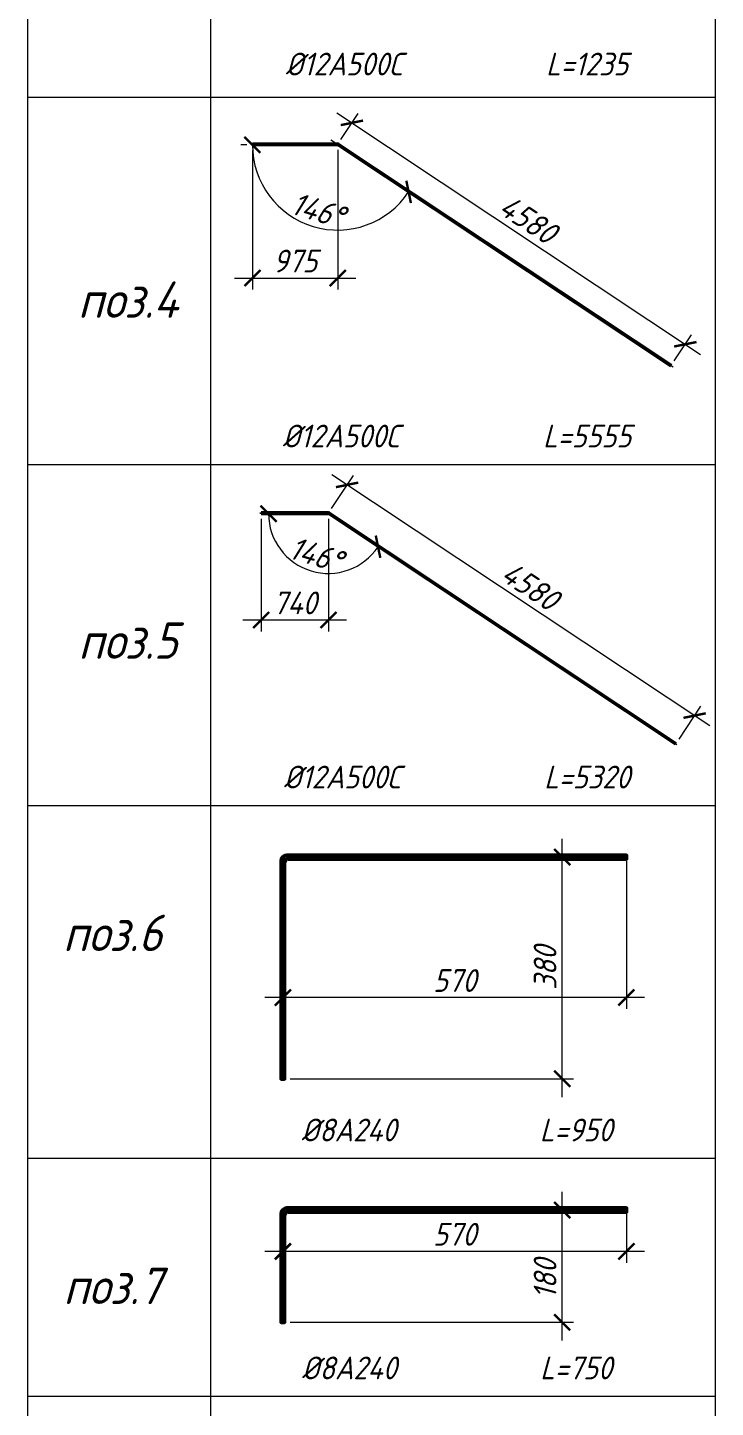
# Model space of a CAD drawing. Header units: millimetres. Extents: x 504091 to 2165846, y 135022 to 442887.
# Drawn here: x 1349165 to 1349921, y 211223 to 212738 of the extents above; entities that cross this region are included whole.
import ezdxf

# ---------------------------------------------------------------- set-up
doc = ezdxf.new("R2010")
doc.units = ezdxf.units.MM
doc.layers.get('Defpoints').update_dxf_attribs({"color": 255})
for name, color, linetype, lineweight in [('!_КР_Размеры', 7, 'Continuous', 9), ('Арматура 12', 26, 'Continuous', 50), ('КР_Арматура 12', 174, 'Continuous', 40), ('Размеры (линейные)', 154, 'Continuous', 9)]:
    doc.layers.add(name, color=color, linetype=linetype, lineweight=lineweight)
doc.layers.add('!Defpoints', color=255, linetype='Continuous', lineweight=5, plot=False)
doc.styles.add('GOST 2.304_new', font='isocpeur.ttf', dxfattribs={"width": 0.9, "oblique": 15})
doc.dimstyles.new('SPDS 1_10', dxfattribs={"dimscale": 10, "dimtxt": 2.5, "dimasz": 1.77, "dimexe": 1.25, "dimexo": 0.625, "dimtad": 1, "dimdec": 0, "dimrnd": 0.001, "dimtxsty": 'GOST 2.304_new', "dimblk": 'ARCHTICK', "dimcen": 2.5, "dimdle": 2, "dimclrt": 256, "dimadec": 0, "dimazin": 2, "dimtfac": 0.75, "dimtdec": 0, "dimtmove": 1, "dimatfit": 3, "dimfxl": 0, "dimtolj": 1, "dimlwd": 9, "dimlwe": 9, "dimarcsym": 0})

# ---------------------------------------------------------------- blocks, each defined once
blk = doc.blocks.new('_ArchTick')
at = {"color": 0, "linetype": 'ByBlock', "const_width": 0.15}
blk.add_lwpolyline([(-0.5, -0.5), (0.5, 0.5)], dxfattribs=at)
blk = doc.blocks.new('*D3302')
at = {"layer": 'Defpoints', "color": 0, "lineweight": 20, "ltscale": 100, "transparency": 16777216}
for p in [(1349752.7, 211827.1), (1349823.2, 211827.1), (1349447.7, 211583.7)]:
    blk.add_point(p, dxfattribs=at)
at = {"layer": 'Размеры (линейные)', "color": 0, "lineweight": 9, "ltscale": 100, "transparency": 16777216}
for p, q in [((1349752.7, 211563.7), (1349752.7, 211847.1)), ((1349817, 211827.1), (1349740.2, 211827.1)), ((1349453.9, 211583.7), (1349765.2, 211583.7))]:
    blk.add_line(p, q, dxfattribs=at)
at = {"layer": 'Размеры (линейные)', "color": 0, "lineweight": 9, "ltscale": 100, "transparency": 16777216, "xscale": 17.7, "yscale": 17.7, "zscale": 17.7}
for p, rotation in [((1349752.7, 211827.1), 90), ((1349752.7, 211583.7), 270)]:
    blk.add_blockref('_ArchTick', p, dxfattribs=dict(at, rotation=rotation))
at = {"layer": 'Размеры (линейные)', "ltscale": 100, "transparency": 16777216, "insert": (1349733.9, 211705.4), "char_height": 25, "attachment_point": 5, "rotation": 90, "style": 'GOST 2.304_new'}
blk.add_mtext('\\A1;380', dxfattribs=at)
blk = doc.blocks.new('*D3303')
at = {"layer": 'Defpoints', "color": 0, "lineweight": 20, "ltscale": 100, "transparency": 16777216}
for p in [(1349823.2, 211829), (1349445.8, 211672.9), (1349445.8, 211583.7)]:
    blk.add_point(p, dxfattribs=at)
at = {"layer": 'Размеры (линейные)', "color": 0, "lineweight": 9, "ltscale": 100, "transparency": 16777216}
for p, q in [((1349823.2, 211822.8), (1349823.2, 211660.4)), ((1349843.2, 211672.9), (1349425.8, 211672.9)), ((1349445.8, 211590), (1349445.8, 211685.4))]:
    blk.add_line(p, q, dxfattribs=at)
at = {"layer": 'Размеры (линейные)', "color": 0, "lineweight": 9, "ltscale": 100, "transparency": 16777216, "xscale": 17.7, "yscale": 17.7, "zscale": 17.7, "rotation": 180}
blk.add_blockref('_ArchTick', (1349445.8, 211672.9), dxfattribs=at)
at = {"layer": 'Размеры (линейные)', "color": 0, "lineweight": 9, "ltscale": 100, "transparency": 16777216, "xscale": 17.7, "yscale": 17.7, "zscale": 17.7}
blk.add_blockref('_ArchTick', (1349823.2, 211672.9), dxfattribs=at)
at = {"layer": 'Размеры (линейные)', "ltscale": 100, "transparency": 16777216, "insert": (1349634.5, 211691.6), "char_height": 25, "attachment_point": 5, "style": 'GOST 2.304_new'}
blk.add_mtext('\\A1;570', dxfattribs=at)
blk = doc.blocks.new('*D3300')
at = {"layer": 'Defpoints', "color": 0, "lineweight": 20, "ltscale": 100, "transparency": 16777216}
for p in [(1349752.7, 211439.6), (1349823.2, 211439.6), (1349447.7, 211316.4)]:
    blk.add_point(p, dxfattribs=at)
at = {"layer": 'Размеры (линейные)', "color": 0, "lineweight": 9, "ltscale": 100, "transparency": 16777216}
for p, q in [((1349752.7, 211296.4), (1349752.7, 211459.6)), ((1349817, 211439.6), (1349740.2, 211439.6)), ((1349453.9, 211316.4), (1349765.2, 211316.4))]:
    blk.add_line(p, q, dxfattribs=at)
at = {"layer": 'Размеры (линейные)', "color": 0, "lineweight": 9, "ltscale": 100, "transparency": 16777216, "xscale": 17.7, "yscale": 17.7, "zscale": 17.7}
for p, rotation in [((1349752.7, 211439.6), 90), ((1349752.7, 211316.4), 270)]:
    blk.add_blockref('_ArchTick', p, dxfattribs=dict(at, rotation=rotation))
at = {"layer": 'Размеры (линейные)', "ltscale": 100, "transparency": 16777216, "insert": (1349733.9, 211363.9), "char_height": 25, "attachment_point": 5, "rotation": 90, "style": 'GOST 2.304_new'}
blk.add_mtext('\\A1;180', dxfattribs=at)
blk = doc.blocks.new('*D3301')
at = {"layer": 'Defpoints', "color": 0, "lineweight": 20, "ltscale": 100, "transparency": 16777216}
for p in [(1349823.2, 211441.5), (1349445.8, 211394.2), (1349445.8, 211316.4)]:
    blk.add_point(p, dxfattribs=at)
at = {"layer": 'Размеры (линейные)', "color": 0, "lineweight": 9, "ltscale": 100, "transparency": 16777216}
for p, q in [((1349823.2, 211435.3), (1349823.2, 211381.7)), ((1349445.8, 211322.6), (1349445.8, 211406.7)), ((1349843.2, 211394.2), (1349425.8, 211394.2))]:
    blk.add_line(p, q, dxfattribs=at)
at = {"layer": 'Размеры (линейные)', "color": 0, "lineweight": 9, "ltscale": 100, "transparency": 16777216, "xscale": 17.7, "yscale": 17.7, "zscale": 17.7, "rotation": 180}
blk.add_blockref('_ArchTick', (1349445.8, 211394.2), dxfattribs=at)
at = {"layer": 'Размеры (линейные)', "color": 0, "lineweight": 9, "ltscale": 100, "transparency": 16777216, "xscale": 17.7, "yscale": 17.7, "zscale": 17.7}
blk.add_blockref('_ArchTick', (1349823.2, 211394.2), dxfattribs=at)
at = {"layer": 'Размеры (линейные)', "ltscale": 100, "transparency": 16777216, "insert": (1349634.5, 211413), "char_height": 25, "attachment_point": 5, "style": 'GOST 2.304_new'}
blk.add_mtext('\\A1;570', dxfattribs=at)
blk = doc.blocks.new('*D3782')
at = {"layer": 'Defpoints', "color": 0, "lineweight": 20, "ltscale": 100, "transparency": 16777216}
for p in [(1349412.4, 212609.2), (1349506, 212609.8), (1349506, 212462.9)]:
    blk.add_point(p, dxfattribs=at)
at = {"layer": 'Размеры (линейные)', "color": 0, "lineweight": 9, "ltscale": 100, "transparency": 16777216}
for p, q in [((1349412.4, 212603), (1349412.4, 212450.4)), ((1349506, 212603.5), (1349506, 212450.4)), ((1349392.4, 212462.9), (1349526, 212462.9))]:
    blk.add_line(p, q, dxfattribs=at)
at = {"layer": 'Размеры (линейные)', "color": 0, "lineweight": 9, "ltscale": 100, "transparency": 16777216, "xscale": 17.7, "yscale": 17.7, "zscale": 17.7, "rotation": 180}
blk.add_blockref('_ArchTick', (1349412.4, 212462.9), dxfattribs=at)
at = {"layer": 'Размеры (линейные)', "color": 0, "lineweight": 9, "ltscale": 100, "transparency": 16777216, "xscale": 17.7, "yscale": 17.7, "zscale": 17.7}
blk.add_blockref('_ArchTick', (1349506, 212462.9), dxfattribs=at)
at = {"layer": 'Размеры (линейные)', "ltscale": 100, "transparency": 16777216, "insert": (1349459.2, 212481.6), "char_height": 25, "attachment_point": 5, "style": 'GOST 2.304_new'}
blk.add_mtext('\\A1;975', dxfattribs=at)
blk = doc.blocks.new('*D3783')
at = {"layer": 'Defpoints', "color": 0, "lineweight": 20, "ltscale": 100, "transparency": 16777216}
for p in [(1349506, 212609.8), (1349888, 212390.2), (1349872.5, 212366.7)]:
    blk.add_point(p, dxfattribs=at)
at = {"layer": 'Размеры (линейные)', "color": 0, "lineweight": 9, "ltscale": 100, "transparency": 16777216}
for p, q in [((1349504.9, 212644.3), (1349904.7, 212379.1)), ((1349509.5, 212615), (1349528.5, 212643.7)), ((1349875.9, 212371.9), (1349894.9, 212400.6))]:
    blk.add_line(p, q, dxfattribs=at)
at = {"layer": 'Размеры (линейные)', "color": 0, "lineweight": 9, "ltscale": 100, "transparency": 16777216, "xscale": 17.7, "yscale": 17.7, "zscale": 17.7}
for p, rotation in [((1349521.6, 212633.3), 146.4423569982656), ((1349888, 212390.2), 326.4423569982656)]:
    blk.add_blockref('_ArchTick', p, dxfattribs=dict(at, rotation=rotation))
at = {"layer": 'Размеры (линейные)', "ltscale": 100, "transparency": 16777216, "insert": (1349715.2, 212527.4), "char_height": 25, "attachment_point": 5, "rotation": 326.4424, "style": 'GOST 2.304_new'}
blk.add_mtext('\\A1;4580', dxfattribs=at)
blk = doc.blocks.new('*D3784')
at = {"layer": 'Defpoints', "color": 0, "lineweight": 20, "ltscale": 100, "transparency": 16777216}
for p in [(1349516.3, 212235.8), (1349495.8, 212204.8), (1349877.7, 211951.5)]:
    blk.add_point(p, dxfattribs=at)
at = {"layer": 'Размеры (линейные)', "color": 0, "lineweight": 9, "ltscale": 100, "transparency": 16777216}
for p, q in [((1349499.2, 212210), (1349523.2, 212246.2)), ((1349914.9, 211971.4), (1349499.7, 212246.8)), ((1349881.1, 211956.7), (1349905.1, 211992.9))]:
    blk.add_line(p, q, dxfattribs=at)
at = {"layer": 'Размеры (линейные)', "color": 0, "lineweight": 9, "ltscale": 100, "transparency": 16777216, "xscale": 17.7, "yscale": 17.7, "zscale": 17.7}
for p, rotation in [((1349516.3, 212235.8), 146.4423569980794), ((1349898.2, 211982.5), 326.4423569980794)]:
    blk.add_blockref('_ArchTick', p, dxfattribs=dict(at, rotation=rotation))
at = {"layer": 'Размеры (линейные)', "ltscale": 100, "transparency": 16777216, "insert": (1349717.6, 212124.8), "char_height": 25, "attachment_point": 5, "rotation": 326.4424, "style": 'GOST 2.304_new'}
blk.add_mtext('\\A1;4580', dxfattribs=at)
blk = doc.blocks.new('*D3785')
at = {"layer": 'Defpoints', "color": 0, "lineweight": 20, "ltscale": 100, "transparency": 16777216}
for p in [(1349421.8, 212204.8), (1349495.8, 212204.8), (1349495.8, 212087.5)]:
    blk.add_point(p, dxfattribs=at)
at = {"layer": 'Размеры (линейные)', "color": 0, "lineweight": 9, "ltscale": 100, "transparency": 16777216}
for p, q in [((1349421.8, 212198.6), (1349421.8, 212075)), ((1349495.8, 212198.6), (1349495.8, 212075)), ((1349401.8, 212087.5), (1349515.8, 212087.5))]:
    blk.add_line(p, q, dxfattribs=at)
at = {"layer": 'Размеры (линейные)', "color": 0, "lineweight": 9, "ltscale": 100, "transparency": 16777216, "xscale": 17.7, "yscale": 17.7, "zscale": 17.7, "rotation": 180}
blk.add_blockref('_ArchTick', (1349421.8, 212087.5), dxfattribs=at)
at = {"layer": 'Размеры (линейные)', "color": 0, "lineweight": 9, "ltscale": 100, "transparency": 16777216, "xscale": 17.7, "yscale": 17.7, "zscale": 17.7}
blk.add_blockref('_ArchTick', (1349495.8, 212087.5), dxfattribs=at)
at = {"layer": 'Размеры (линейные)', "ltscale": 100, "transparency": 16777216, "insert": (1349458.8, 212106.2), "char_height": 25, "attachment_point": 5, "style": 'GOST 2.304_new'}
blk.add_mtext('\\A1;740', dxfattribs=at)
blk = doc.blocks.new('*D3786')
at = {"layer": 'Defpoints', "color": 0, "lineweight": 20, "ltscale": 100, "transparency": 16777216}
for p in [(1349421.8, 212204.2), (1349495, 212204.2), (1349496.1, 212203.9), (1349452.4, 212154.8), (1349877.3, 211951)]:
    blk.add_point(p, dxfattribs=at)
at = {"layer": 'Размеры (линейные)', "color": 0, "lineweight": 9, "ltscale": 100, "transparency": 16777216}
blk.add_arc((1349495.6, 212204.2), 65.6, 180, 326.4424, dxfattribs=at)
at = {"layer": 'Размеры (линейные)', "color": 0, "lineweight": 9, "ltscale": 100, "transparency": 16777216, "xscale": 17.7, "yscale": 17.7, "zscale": 17.7}
for p, rotation in [((1349430, 212204.2), 90.00000000010301), ((1349550.3, 212167.9), 56.44235699808171)]:
    blk.add_blockref('_ArchTick', p, dxfattribs=dict(at, rotation=rotation))
at = {"layer": 'Размеры (линейные)', "ltscale": 100, "transparency": 16777216, "insert": (1349482.1, 212159.3), "char_height": 25, "attachment_point": 5, "rotation": 343.2212, "style": 'GOST 2.304_new'}
blk.add_mtext('\\A1;146°', dxfattribs=at)
blk = doc.blocks.new('*D3787')
at = {"layer": 'Defpoints', "color": 0, "lineweight": 20, "ltscale": 100, "transparency": 16777216}
for p in [(1349412.4, 212609.2), (1349505.3, 212609.2), (1349506.3, 212608.9), (1349444.2, 212538.8), (1349872.1, 212366.2)]:
    blk.add_point(p, dxfattribs=at)
at = {"layer": 'Размеры (линейные)', "color": 0, "lineweight": 9, "ltscale": 100, "transparency": 16777216}
blk.add_line((1349406.2, 212609.2), (1349399.7, 212609.2), dxfattribs=at)
blk.add_arc((1349505.9, 212609.2), 93.6, 180, 326.4424, dxfattribs=at)
at = {"layer": 'Размеры (линейные)', "color": 0, "lineweight": 9, "ltscale": 100, "transparency": 16777216, "xscale": 17.7, "yscale": 17.7, "zscale": 17.7}
for p, rotation in [((1349412.2, 212609.2), 89.99999999994209), ((1349583.9, 212557.5), 56.44235699828379)]:
    blk.add_blockref('_ArchTick', p, dxfattribs=dict(at, rotation=rotation))
at = {"layer": 'Размеры (линейные)', "ltscale": 100, "transparency": 16777216, "insert": (1349484.2, 212537.5), "char_height": 25, "attachment_point": 5, "rotation": 343.2212, "style": 'GOST 2.304_new'}
blk.add_mtext('\\A1;146°', dxfattribs=at)

msp = doc.modelspace()

# ---------------------------------------------------------------- linework, layer by layer
at = {"layer": '!Defpoints', "lineweight": 15, "ltscale": 100}
for p, q in [((1349498.5047, 212614.7806), (1349874.5031, 212365.3683)), ((1349507.0708, 212609.7895), (1349412.4231, 212609.7895)), ((1349495.7922, 212204.8001), (1349421.8039, 212204.8001)), ((1349877.653, 211951.4991), (1349495.7922, 212204.8001))]:
    msp.add_line(p, q, dxfattribs=at)
at = {"color": 244, "lineweight": 18}
for p, q in [((1349165.1676, 216152.3267, -0.0032), (1349165.1676, 209440.4872, 0.0288)), ((1349921.0775, 209440.4872, 0.0294), (1349921.0775, 216152.3267, -0.0033)), ((1349165.1676, 212661.5017, 0.0121), (1349921.0775, 212661.5017, 0.0121)), ((1349165.1676, 212258.3615, -0.0156), (1349921.0775, 212258.3615, -0.0156)), ((1349165.1676, 211883.9562, -0.0156), (1349921.0775, 211883.9562, -0.0156)), ((1349165.1676, 211496.4255, 0.0191), (1349921.0775, 211496.4255, 0.0191)), ((1349165.1676, 211235.1872, 0.0539), (1349921.0775, 211235.1872, 0.0539))]:
    msp.add_line(p, q, dxfattribs=at)
at = {"color": 244, "lineweight": 13, "elevation": -0.0032}
msp.add_lwpolyline([(1349366.1379, 215985.961), (1349366.1379, 209440.4872)], dxfattribs=at)
at = {"layer": 'Арматура 12', "lineweight": 53, "ltscale": 20}
msp.add_lwpolyline([(1349451.5172, 211825.1961), (1349823.2332, 211825.1961), (1349823.2332, 211829.0361), (1349450.2372, 211829.0361, 0.414213562), (1349443.8372, 211822.6361), (1349443.8372, 211583.7094), (1349447.6772, 211583.7094), (1349447.6772, 211821.3561)], format="xyb", dxfattribs=at)
at = {"layer": 'Арматура 12', "lineweight": 53, "ltscale": 20, "elevation": 0.0348}
msp.add_lwpolyline([(1349451.5172, 211437.6654), (1349823.2332, 211437.6654), (1349823.2332, 211441.5054), (1349450.2372, 211441.5054, 0.414213562), (1349443.8372, 211435.1054), (1349443.8372, 211316.3509), (1349447.6772, 211316.3509), (1349447.6772, 211433.8254)], format="xyb", dxfattribs=at)
at = {"layer": 'Арматура 12', "lineweight": 53, "ltscale": 20}
for centre in [(1349451.5172, 211821.3561), (1349451.5172, 211433.8254, 0.0348)]:
    msp.add_arc(centre, 3.84, 90, 180, dxfattribs=at)
at = {"layer": 'КР_Арматура 12', "ltscale": 12}
for p, q in [((1349412.4231, 212609.2135), (1349412.4231, 212610.3655)), ((1349505.6236, 212610.3655), (1349412.4231, 212610.3655)), ((1349505.2762, 212609.2135), (1349412.4231, 212609.2135)), ((1349506.3375, 212608.8935), (1349872.1368, 212366.2467)), ((1349506.6849, 212610.0455), (1349872.7736, 212367.2067)), ((1349872.1368, 212366.2467), (1349872.7736, 212367.2067)), ((1349421.8039, 212204.2001), (1349421.8039, 212205.4001)), ((1349495.37, 212205.4001), (1349421.8039, 212205.4001)), ((1349495.0082, 212204.2001), (1349421.8039, 212204.2001)), ((1349877.3213, 211950.9991), (1349496.1138, 212203.8668)), ((1349877.9847, 211951.9991), (1349496.4756, 212205.0668)), ((1349877.3213, 211950.9991), (1349877.9847, 211951.9991))]:
    msp.add_line(p, q, dxfattribs=at)
for centre, radius in [((1349505.2762, 212607.2935), 1.92), ((1349505.6236, 212608.4455), 1.92), ((1349495.0082, 212202.2001), 2), ((1349495.37, 212203.4001), 2)]:
    msp.add_arc(centre, radius, 56.442357, 90, dxfattribs=at)

# ---------------------------------------------------------------- texts
at = {"layer": '!_КР_Размеры', "width": 1105.24052, "attachment_point": 5, "style": 'GOST 2.304_new'}
for s, insert, char_height in [('%%C12А500С           L=1235', (1349636.937, 212697.8392, -0.0422), 25), ('поз.4', (1349275.5047, 212439.2267, 0.0007), 40), ('%%C12А500С           L=5555', (1349636.937, 212289.4125, -0.0054), 25), ('поз.5', (1349275.5047, 212064.8213, 0.0007), 40), ('%%C12А500С           L=5320', (1349636.937, 211915.0072, -0.0054), 25), ('поз.6', (1349258.5754, 211743.8914, -0.0024), 40), ('%%C8А240           L=950', (1349636.937, 211527.4765, 0.0293), 25), ('поз.7', (1349258.5754, 211356.3607, 0.0323), 40), ('%%C8А240           L=750', (1349636.937, 211266.2382, 0.0641), 25)]:
    msp.add_mtext(s, dxfattribs=dict(at, insert=insert, char_height=char_height))

# ---------------------------------------------------------------- dimensions: what is measured, and where the dimension line sits
at = {"layer": 'Размеры (линейные)', "ltscale": 100}
for p1, p2, distance, picture, middle in [((1349506.0288, 212609.7895), (1349872.4552, 212366.7267), 28.1702, '*D3783', (1349715.1784, 212527.3582)), ((1349877.653, 211951.4991), (1349495.7922, 212204.8001), -37.1708, '*D3784', (1349717.6343, 212124.7502))]:
    dim = msp.add_aligned_dim(p1=p1, p2=p2, distance=distance, text='4580', dimstyle='SPDS 1_10', dxfattribs=at)
    dim.commit()
    dim.dimension.update_dxf_attribs({"geometry": picture, "text_midpoint": middle})
for base, line1, line2, picture, middle in [((1349444.2084, 212538.7601), ((1349506.3375, 212608.8935), (1349872.1368, 212366.2467)), ((1349505.2762, 212609.2135), (1349412.4231, 212609.2135)), '*D3787', (1349484.2429, 212537.5346)), ((1349452.3889, 212154.8031), ((1349877.3213, 211950.9991), (1349496.1138, 212203.8668)), ((1349495.0082, 212204.2001), (1349421.8039, 212204.2001)), '*D3786', (1349482.0759, 212159.3091))]:
    dim = msp.add_angular_dim_2l(base=base, line1=line1, line2=line2, dimstyle='SPDS 1_10', dxfattribs=at)
    dim.commit()
    dim.dimension.update_dxf_attribs({"geometry": picture, "text_midpoint": middle})
for base, p1, p2, text, picture, middle in [((1349506.0288, 212462.8524), (1349412.4231, 212609.2135), (1349506.0288, 212609.7895), '975', '*D3782', (1349459.2259, 212481.6024)), ((1349495.7922, 212087.4636), (1349421.8039, 212204.8001), (1349495.7922, 212204.8001), '740', '*D3785', (1349458.798, 212106.2136)), ((1349445.7572, 211672.8955), (1349823.2332, 211829.0361), (1349445.7572, 211583.7094), '570', '*D3303', (1349634.4952, 211691.6455)), ((1349445.7572, 211394.2419, 0.0348), (1349823.2332, 211441.5054, 0.0348), (1349445.7572, 211316.3509, 0.0348), '570', '*D3301', (1349634.4952, 211412.9919, 0.0348))]:
    dim = msp.add_linear_dim(base=base, p1=p1, p2=p2, text=text, dimstyle='SPDS 1_10', dxfattribs=at)
    dim.commit()
    dim.dimension.update_dxf_attribs({"geometry": picture, "text_midpoint": middle})
dim = msp.add_linear_dim(base=(1349752.6615, 211827.1161), p1=(1349447.6772, 211583.7094), p2=(1349823.2332, 211827.1161), angle=90, text='380', dimstyle='SPDS 1_10', dxfattribs=at)
dim.commit()
dim.dimension.update_dxf_attribs({"geometry": '*D3302', "text_midpoint": (1349733.9115, 211705.4128)})
dim = msp.add_linear_dim(base=(1349752.6615, 211439.5854, 0.0348), p1=(1349447.6772, 211316.3509, 0.0348), p2=(1349823.2332, 211439.5854, 0.0348), angle=90, text='180', dimstyle='SPDS 1_10', dxfattribs=at)
dim.commit()
dim.dimension.update_dxf_attribs({"geometry": '*D3300', "text_midpoint": (1349752.6615, 211363.9436, 0.0348), "dimtype": 160})

doc.saveas('drawing.dxf')
